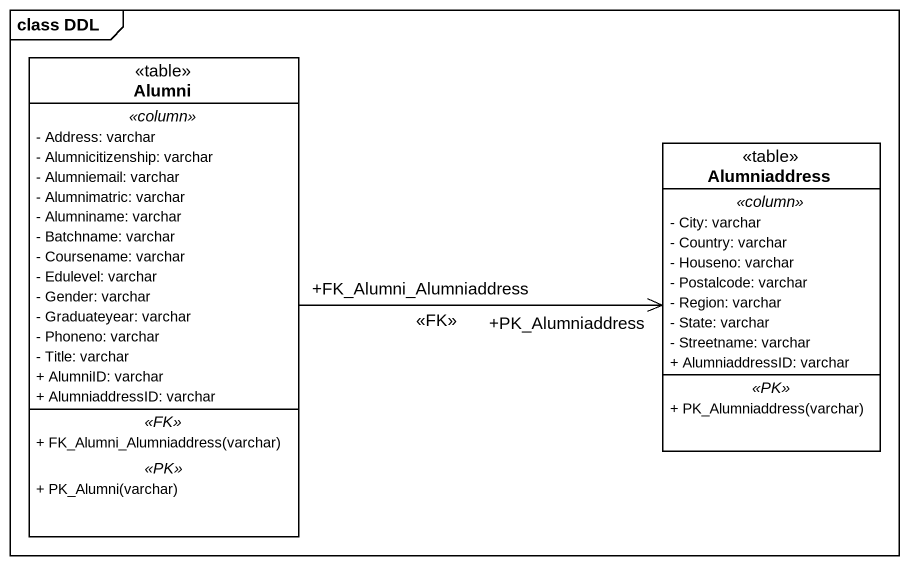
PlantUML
@startuml
mainframe class DDL
hide circle
hide empty members
skinparam classAttributeIconSize 0
class Alumni <<table>> {
  .. <<column>> ..
  - Address: varchar
  - Alumnicitizenship: varchar
  - Alumniemail: varchar
  - Alumnimatric: varchar
  - Alumniname: varchar
  - Batchname: varchar
  - Coursename: varchar
  - Edulevel: varchar
  - Gender: varchar
  - Graduateyear: varchar
  - Phoneno: varchar
  - Title: varchar
  + AlumniID: varchar
  + AlumniaddressID: varchar
  .. <<FK>> ..
  + FK_Alumni_Alumniaddress(varchar)
  .. <<PK>> ..
  + PK_Alumni(varchar)
}
class Alumniaddress <<table>> {
  .. <<column>> ..
  - City: varchar
  - Country: varchar
  - Houseno: varchar
  - Postalcode: varchar
  - Region: varchar
  - State: varchar
  - Streetname: varchar
  + AlumniaddressID: varchar
  .. <<PK>> ..
  + PK_Alumniaddress(varchar)
}
Alumni "+FK_Alumni_Alumniaddress" -right-> "+PK_Alumniaddress" Alumniaddress : <<FK>>
@enduml
